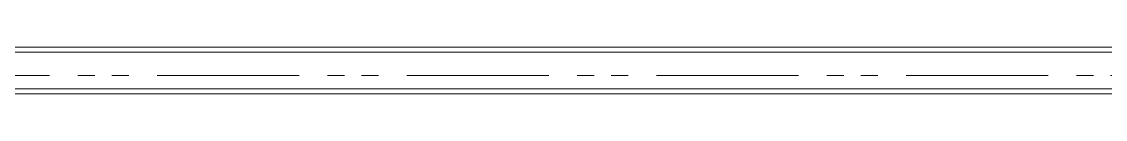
# Model space of a CAD drawing. Units: millimetres at full size. Extents: x -22551 to 92397, y -19340 to 14894.
# Drawn here: x 3354 to 6027, y -4031 to -3916 of the extents above; entities that cross this region are included whole.
import ezdxf

# ---------------------------------------------------------------- set-up
doc = ezdxf.new("R2010")
doc.units = ezdxf.units.MM
doc.header["$LTSCALE"] = 70
doc.linetypes.add('DOUBLE_CHAIN1', pattern=[8.8, 5, -1, 0.6, -0.6, 0.6, -1])
doc.layers.add('2-0_通芯', color=7, linetype='Continuous', lineweight=15)

# ---------------------------------------------------------------- blocks, each defined once
blk = doc.blocks.new('グループ部品-125')
at = {"layer": '2-0_通芯'}
for p, q in [((1716.61, -3915.7), (6641.61, -3915.7)), ((1716.61, -3928.2), (6654.11, -3928.2)), ((1716.61, -4018.2), (16469.11, -4018.2)), ((1716.61, -4030.7), (16481.61, -4030.7))]:
    blk.add_line(p, q, dxfattribs=at)
at = {"layer": '2-0_通芯', "linetype": 'DOUBLE_CHAIN1'}
blk.add_line((-12944.02, -3985.7), (17404.63, -3985.7), dxfattribs=at)

msp = doc.modelspace()

# ---------------------------------------------------------------- block references
at = {"layer": '2-0_通芯'}
msp.add_blockref('グループ部品-125', (0, 0), dxfattribs=at)

doc.saveas('drawing.dxf')
